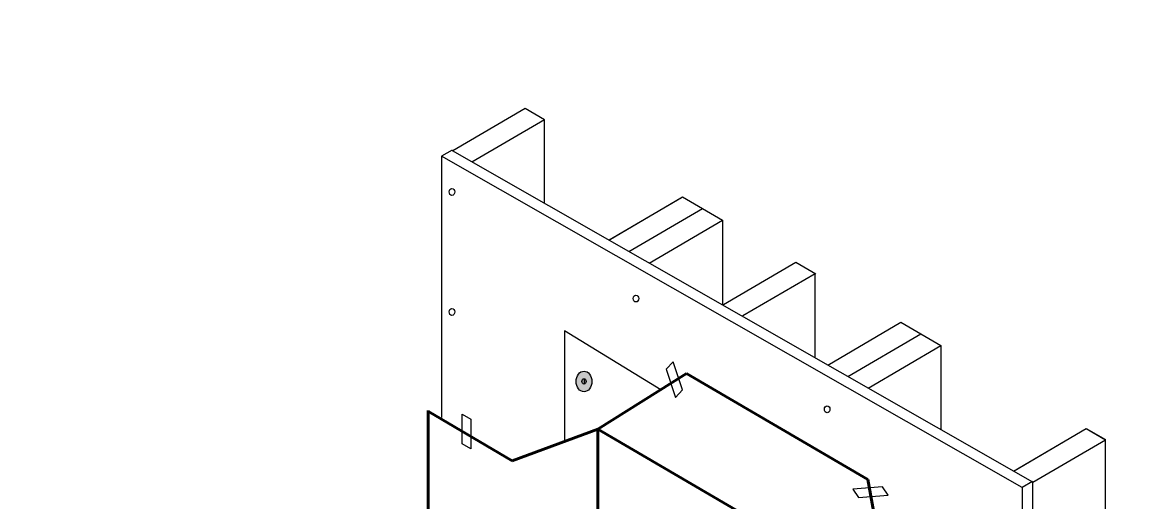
# Model space of a CAD drawing. Extents: x -1337 to 5791, y -3809 to 1769.
# Drawn here: x 205 to 721, y -2641 to -2419 of the extents above; entities that cross this region are included whole.
import ezdxf

# ---------------------------------------------------------------- set-up
doc = ezdxf.new("R2010")
doc.units = 0
doc.header["$MEASUREMENT"] = 0
for name, color, linetype, lineweight in [('G-ANNO-TTLB', 7, 'Continuous', 0), ('TYVEK', 7, 'Continuous', 0), ('WALL SCRATCH', 7, 'Continuous', 0)]:
    doc.layers.add(name, color=color, linetype=linetype, lineweight=lineweight)

# ---------------------------------------------------------------- blocks, each defined once
blk = doc.blocks.new('Block_188')
at = {"layer": 'WALL SCRATCH', "true_color": 0x003b71, "transparency": 33554687}
h = blk.add_hatch(color=156, dxfattribs=at)
h.dxf.hatch_style = 2
edge = h.paths.add_edge_path()
edge.add_ellipse((465.56, -2585.21), major_axis=(0, 4.78), ratio=0.766948, start_angle=0, end_angle=360)
at = {"layer": 'WALL SCRATCH', "color": 18, "lineweight": 25, "true_color": 0x080808}
blk.add_line((465.56, -2583.95), (465.56, -2586.42), dxfattribs=at)
at = {"layer": 'WALL SCRATCH', "color": 18, "lineweight": 25, "true_color": 0x000000}
blk.add_ellipse((465.56, -2585.21), major_axis=(0, 4.78), ratio=0.766948, dxfattribs=at)
at = {"layer": 'WALL SCRATCH', "color": 18, "lineweight": 25, "true_color": 0x080808}
blk.add_ellipse((465.56, -2585.19), major_axis=(0, 1.23), ratio=0.788846, dxfattribs=at)
blk = doc.blocks.new('Block_189')
at = {"layer": 'WALL SCRATCH', "true_color": 0x003b71, "transparency": 33554687}
h = blk.add_hatch(color=156, dxfattribs=at)
h.dxf.hatch_style = 2
edge = h.paths.add_edge_path()
edge.add_ellipse((465.56, -2790.76), major_axis=(0, 4.78), ratio=0.766948, start_angle=0, end_angle=360)
at = {"layer": 'WALL SCRATCH', "color": 18, "lineweight": 25, "true_color": 0x080808}
for p, q in [((464.59, -2790.73), (466.54, -2790.73)), ((465.56, -2789.5), (465.56, -2791.97))]:
    blk.add_line(p, q, dxfattribs=at)
at = {"layer": 'WALL SCRATCH', "color": 8, "lineweight": 25, "true_color": 0x808080}
blk.add_lwpolyline([(465.05, -2795.87)], dxfattribs=at)
at = {"layer": 'WALL SCRATCH', "color": 18, "lineweight": 25, "true_color": 0x000000}
blk.add_ellipse((465.56, -2790.76), major_axis=(0, 4.78), ratio=0.766948, dxfattribs=at)
at = {"layer": 'WALL SCRATCH', "color": 18, "lineweight": 25, "true_color": 0x080808}
blk.add_ellipse((465.56, -2790.73), major_axis=(0, 1.23), ratio=0.788846, dxfattribs=at)
blk = doc.blocks.new('Block_187')
at = {"layer": 'WALL SCRATCH'}
for name in ['Block_188', 'Block_189']:
    blk.add_blockref(name, (0, 0), dxfattribs=at)
blk = doc.blocks.new('Block_191')
at = {"layer": 'WALL SCRATCH', "true_color": 0x003b71, "transparency": 33554687}
h = blk.add_hatch(color=156, dxfattribs=at)
h.dxf.hatch_style = 2
edge = h.paths.add_edge_path()
edge.add_ellipse((613.95, -2670.83), major_axis=(0, 4.78), ratio=0.766948, start_angle=0, end_angle=360)
at = {"layer": 'WALL SCRATCH', "color": 18, "lineweight": 25, "true_color": 0x080808}
blk.add_line((613.95, -2669.56), (613.95, -2672.03), dxfattribs=at)
at = {"layer": 'WALL SCRATCH', "color": 18, "lineweight": 25, "true_color": 0x000000}
blk.add_ellipse((613.95, -2670.83), major_axis=(0, 4.78), ratio=0.766948, dxfattribs=at)
at = {"layer": 'WALL SCRATCH', "color": 18, "lineweight": 25, "true_color": 0x080808}
blk.add_ellipse((613.95, -2670.8), major_axis=(0, 1.23), ratio=0.788846, dxfattribs=at)
blk = doc.blocks.new('Block_192')
at = {"layer": 'WALL SCRATCH', "true_color": 0x003b71, "transparency": 33554687}
h = blk.add_hatch(color=156, dxfattribs=at)
h.dxf.hatch_style = 2
edge = h.paths.add_edge_path()
edge.add_ellipse((613.95, -2869.56), major_axis=(0, 4.78), ratio=0.766948, start_angle=0, end_angle=360)
at = {"layer": 'WALL SCRATCH', "color": 18, "lineweight": 25, "true_color": 0x080808}
for p, q in [((612.97, -2869.53), (614.92, -2869.53)), ((613.95, -2868.3), (613.95, -2870.77))]:
    blk.add_line(p, q, dxfattribs=at)
at = {"layer": 'WALL SCRATCH', "color": 8, "lineweight": 25, "true_color": 0x808080}
blk.add_lwpolyline([(613.43, -2874.68)], dxfattribs=at)
at = {"layer": 'WALL SCRATCH', "color": 18, "lineweight": 25, "true_color": 0x000000}
blk.add_ellipse((613.95, -2869.56), major_axis=(0, 4.78), ratio=0.766948, dxfattribs=at)
at = {"layer": 'WALL SCRATCH', "color": 18, "lineweight": 25, "true_color": 0x080808}
blk.add_ellipse((613.95, -2869.53), major_axis=(0, 1.23), ratio=0.788846, dxfattribs=at)
blk = doc.blocks.new('Block_190')
at = {"layer": 'WALL SCRATCH'}
for name in ['Block_191', 'Block_192']:
    blk.add_blockref(name, (0, 0), dxfattribs=at)
blk = doc.blocks.new('Block_186')
at = {"layer": 'WALL SCRATCH'}
for name in ['Block_187', 'Block_190']:
    blk.add_blockref(name, (0, 0), dxfattribs=at)

msp = doc.modelspace()

# ---------------------------------------------------------------- hatches: boundary and pattern name
at = {"layer": 'G-ANNO-TTLB', "true_color": 0xff00ff, "transparency": 33554687}
h = msp.add_hatch(color=6, dxfattribs=at)
edge = h.paths.add_edge_path()
edge.add_spline(control_points=[(1773.02, -3692.6), (1773.02, -3692.6), (-1156.5, -3692.6), (-1156.5, -3692.6), (-1156.5, -3692.6), (-1156.5, -1235.6), (-1156.5, -1235.6), (-1156.5, -1235.6), (1773.02, -1235.6), (1773.02, -1235.6), (1773.02, -1235.6), (1773.02, -3692.6), (1773.02, -3692.6)], knot_values=[0, 0, 0, 0, 1, 1, 1, 2, 2, 2, 3, 3, 3, 4, 4, 4, 4], degree=3, periodic=0)
edge = h.paths.add_edge_path()
edge.add_spline(control_points=[(-1147.5, -1244.6), (-1147.5, -1244.6), (-1147.5, -3683.6), (-1147.5, -3683.6), (-1147.5, -3683.6), (1764.02, -3683.6), (1764.02, -3683.6), (1764.02, -3683.6), (1764.02, -1244.6), (1764.02, -1244.6), (1764.02, -1244.6), (-1147.5, -1244.6), (-1147.5, -1244.6)], knot_values=[0, 0, 0, 0, 1, 1, 1, 2, 2, 2, 3, 3, 3, 4, 4, 4, 4], degree=3, periodic=0)
edge.add_line((-1147.5, -1244.6), (-1147.5, -1244.6))

# ---------------------------------------------------------------- linework, layer by layer
at = {"layer": 'G-ANNO-TTLB'}
for points in [[(1773.02, -3692.6), (1773.02, -3692.6), (-1156.5, -3692.6), (-1156.5, -3692.6), (-1156.5, -3692.6), (-1156.5, -1235.6), (-1156.5, -1235.6), (-1156.5, -1235.6), (1773.02, -1235.6), (1773.02, -1235.6), (1773.02, -1235.6), (1773.02, -3692.6), (1773.02, -3692.6)], [(-1147.5, -1244.6), (-1147.5, -1244.6), (-1147.5, -3683.6), (-1147.5, -3683.6), (-1147.5, -3683.6), (1764.02, -3683.6), (1764.02, -3683.6), (1764.02, -3683.6), (1764.02, -1244.6), (1764.02, -1244.6), (1764.02, -1244.6), (-1147.5, -1244.6), (-1147.5, -1244.6)]]:
    msp.add_open_spline(points, degree=3, knots=[0, 0, 0, 0, 1, 1, 1, 2, 2, 2, 3, 3, 3, 4, 4, 4, 4], dxfattribs=at)
at = {"layer": 'TYVEK', "color": 18, "lineweight": 60, "true_color": 0x000000}
for p, q in [((471.99, -2607.34), (513, -2581.59)), ((513, -2581.59), (597.02, -2630.56)), ((393.49, -2775.37), (393.4, -2598.73)), ((393.49, -2599.08), (432.24, -2621.94)), ((432.24, -2621.94), (471.99, -2607.34)), ((471.99, -2734.06), (471.99, -2607.34)), ((606.84, -2686.09), (471.99, -2607.34)), ((606.84, -2686.09), (597.02, -2630.56))]:
    msp.add_line(p, q, dxfattribs=at)
at = {"layer": 'TYVEK', "color": 2, "lineweight": 25, "true_color": 0xffff00}
for points in [[(511.09, -2589.14), (506.77, -2576.08), (503.66, -2579.55), (507.98, -2592.61)], [(409.13, -2614.09), (409.13, -2600.33), (413.17, -2602.65), (413.17, -2616.4)], [(603.73, -2634.05), (590.02, -2635.14), (592.64, -2638.99), (606.36, -2637.9)]]:
    msp.add_lwpolyline(points, close=True, dxfattribs=at)
at = {"layer": 'WALL SCRATCH', "color": 33, "lineweight": 25, "true_color": 0xcc9966}
for p, q in [((404.85, -2478.23), (438.26, -2458.66)), ((404.85, -2478.23), (438.26, -2458.67)), ((438.26, -2458.67), (447.23, -2463.85)), ((413.59, -2483.54), (447.23, -2463.85)), ((447.21, -2502.71), (447.21, -2463.97)), ((477, -2519.72), (511.18, -2499.71)), ((477.25, -2519.58), (510.66, -2500.01)), ((511.18, -2499.71), (529.64, -2510.56)), ((486.29, -2525.03), (520.34, -2505.09)), ((495.73, -2530.42), (529.64, -2510.56)), ((529.64, -2510.57), (529.64, -2549.49)), ((530.2, -2549.6), (563.61, -2530.03)), ((563.61, -2530.03), (572.82, -2535.31)), ((539.15, -2554.73), (572.56, -2535.17)), ((572.58, -2573.9), (572.56, -2535.17)), ((578.39, -2577.62), (612.32, -2557.75)), ((612.32, -2557.75), (630.78, -2568.6)), ((587.67, -2582.92), (621.47, -2563.13)), ((597.12, -2588.31), (630.78, -2568.6)), ((630.78, -2568.61), (630.78, -2607.53)), ((664.64, -2626.55), (698.05, -2606.99)), ((698.05, -2606.99), (707.02, -2612.17)), ((673.38, -2631.86), (707.02, -2612.17)), ((707, -3036.66), (707, -2612.3))]:
    msp.add_line(p, q, dxfattribs=at)
at = {"layer": 'WALL SCRATCH', "color": 2, "lineweight": 25, "true_color": 0xffff00}
for p, q in [((404.45, -2478.12), (399.64, -2480.91)), ((404.59, -2478.38), (404.34, -2478.23)), ((673.38, -2631.86), (404.59, -2478.38)), ((399.64, -2480.91), (399.64, -2601.9)), ((668.43, -2634.39), (399.64, -2480.91)), ((673.24, -2631.61), (668.43, -2634.39)), ((673.38, -3056.23), (673.38, -2631.86)), ((668.58, -2721.07), (668.57, -2634.54))]:
    msp.add_line(p, q, dxfattribs=at)
at = {"layer": 'WALL SCRATCH', "color": 18, "lineweight": 25, "true_color": 0x000000}
for p, q in [((501.07, -2589.09), (456.55, -2561.82)), ((456.55, -2561.82), (456.55, -2612.17))]:
    msp.add_line(p, q, dxfattribs=at)
msp.add_lwpolyline([(456.55, -2561.82)], dxfattribs=at)
at = {"layer": 'WALL SCRATCH', "color": 8, "lineweight": 25, "true_color": 0x808080}
msp.add_lwpolyline([(495.54, -2564.05)], dxfattribs=at)
at = {"layer": 'WALL SCRATCH', "color": 252, "lineweight": 25, "true_color": 0x848484}
msp.add_lwpolyline([(495.54, -2567.57)], dxfattribs=at)
msp.add_lwpolyline([(495.54, -2567.57)], dxfattribs=at)
at = {"layer": 'WALL SCRATCH', "color": 33, "lineweight": 25, "true_color": 0xcc9966}
msp.add_lwpolyline([(673.38, -2631.86), (664.38, -2626.7), (698.03, -2607), (707.03, -2612.16)], dxfattribs=at)
at = {"layer": 'WALL SCRATCH', "color": 252, "lineweight": 25, "true_color": 0x848484}
for centre in [(404.41, -2497.43), (489.6, -2546.79), (404.41, -2553.02), (578.14, -2598.08)]:
    msp.add_ellipse(centre, major_axis=(0, 1.59), ratio=0.812499, dxfattribs=at)

# ---------------------------------------------------------------- block references
at = {"layer": 'WALL SCRATCH'}
msp.add_blockref('Block_186', (0, 0), dxfattribs=at)

doc.saveas('drawing.dxf')
